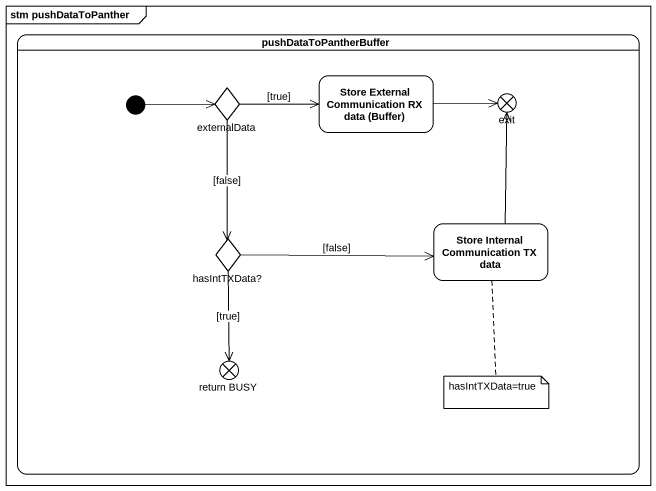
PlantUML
@startuml
mainframe stm pushDataToPanther
hide empty description
state pushDataToPantherBuffer {
  state "Store External Communication RX data (Buffer)" as Store_External
  state externalData <<choice>>
  state exit <<exitPoint>>
  state "hasIntTXData?" as hasIntTXData <<choice>>
  state "Store Internal Communication TX data" as Store_Internal
  state "return BUSY" as return_BUSY <<exitPoint>>
  [*] -right-> externalData
}
Store_External -right-> exit
externalData -right-> Store_External : [true]
externalData --> hasIntTXData : [false]
hasIntTXData -right-> Store_Internal : [false]
hasIntTXData --> return_BUSY : [true]
Store_Internal -up-> exit
note bottom of Store_Internal : hasIntTXData=true
@enduml
